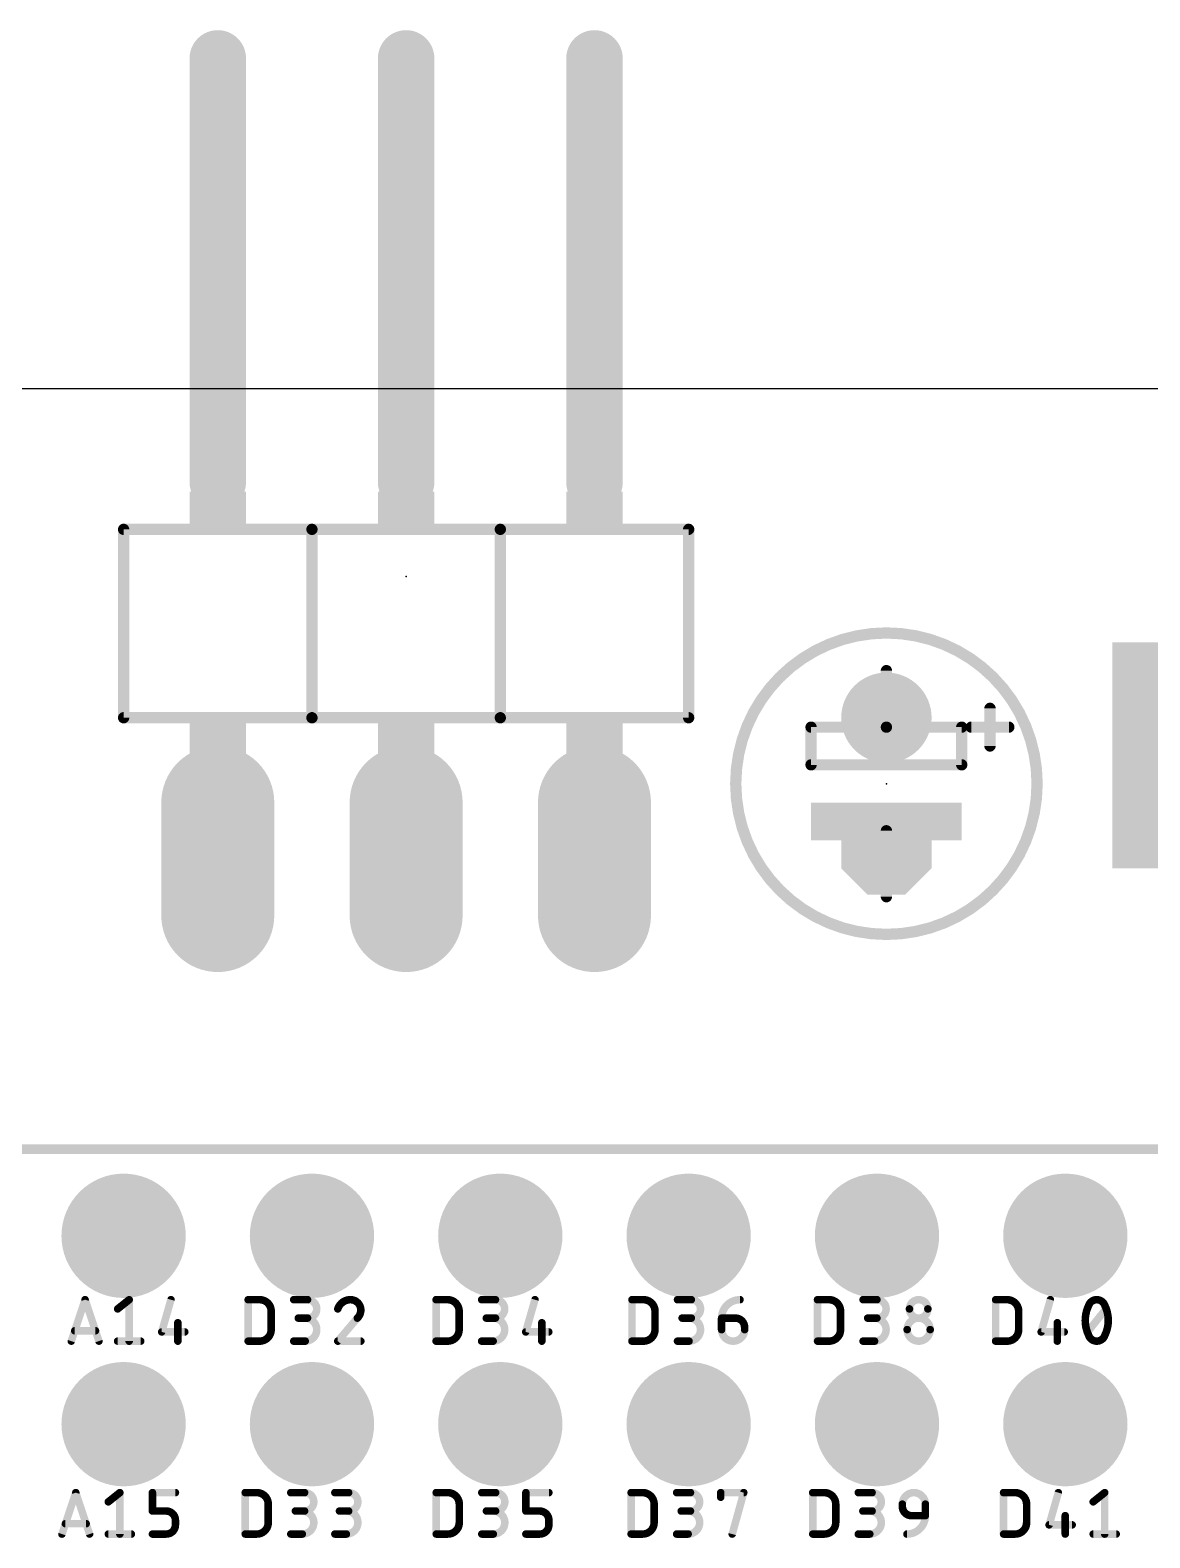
# Model space of a CAD drawing. Extents: x 0 to 2.49, y -0.29 to 2.34.
# Drawn here: x 1.3 to 1.895, y 1.54 to 2.34 of the extents above; entities that cross this region are included whole.
import ezdxf

# ---------------------------------------------------------------- set-up
doc = ezdxf.new("R2010")
doc.units = 0
for name, color, linetype in [('17', 110, 'CONTINUOUS'), ('20', 31, 'CONTINUOUS'), ('21', 253, 'CONTINUOUS'), ('23', 53, 'CONTINUOUS'), ('51', 253, 'CONTINUOUS')]:
    doc.layers.add(name, color=color, linetype=linetype)

# ---------------------------------------------------------------- blocks, each defined once
blk = doc.blocks.new('RECT')
blk.add_solid([(-0.5, -0.5), (0.5, -0.5), (-0.5, 0.5), (0.5, 0.5)])
blk = doc.blocks.new('ROUNDP')
at = {"const_width": 0.5}
blk.add_lwpolyline([(0, -0.25, 1), (0, 0.25, 1), (0, -0.25)], format="xyb", dxfattribs=at)
blk = doc.blocks.new('OCTAGONP')
at = {"const_width": 0.5}
blk.add_lwpolyline([(-0.25, -0.103553), (-0.25, 0.103553), (-0.103553, 0.25), (0.103553, 0.25), (0.25, 0.103553), (0.25, -0.103553), (0.103553, -0.25), (-0.103553, -0.25), (-0.25, -0.103553), (-0.25, 0.103553)], dxfattribs=at)
blk = doc.blocks.new('LONGP100')
at = {"const_width": 1}
blk.add_lwpolyline([(-0.5, 0), (0.5, 0)], dxfattribs=at)
at = {"const_width": 0.5}
for points in [[(-0.5, 0.25, 1), (-0.5, -0.25)], [(0.5, -0.25, 1), (0.5, 0.25)]]:
    blk.add_lwpolyline(points, format="xyb", dxfattribs=at)

msp = doc.modelspace()

# ---------------------------------------------------------------- linework, layer by layer
at = {"layer": '20'}
msp.add_line((2.487008, 2.149606), (0, 2.149606), dxfattribs=at)
at = {"layer": '21'}
for points, const_width in [([(1.4, 2.325), (1.4, 2.1)], 0.03), ([(1.5, 2.325), (1.5, 2.1)], 0.03), ([(1.6, 2.325), (1.6, 2.1)], 0.03), ([(1.45, 2.075), (1.35, 2.075)], 0.006), ([(1.35, 2.075), (1.35, 1.975)], 0.006), ([(1.45, 1.975), (1.45, 2.075)], 0.006), ([(1.55, 2.075), (1.45, 2.075)], 0.006), ([(1.55, 1.975), (1.55, 2.075)], 0.006), ([(1.65, 2.075), (1.55, 2.075)], 0.006), ([(1.65, 1.975), (1.65, 2.075)], 0.006), ([(1.35, 1.975), (1.45, 1.975)], 0.006), ([(1.45, 1.975), (1.55, 1.975)], 0.006), ([(1.55, 1.975), (1.65, 1.975)], 0.006), ([(1.81, 1.98), (1.81, 1.96)], 0.006), ([(1.8, 1.97), (1.82, 1.97)], 0.006), ([(0.08, 1.746), (2.206, 1.746)], 0.005), ([(1.322221, 1.644076), (1.329554, 1.666076)], 0.004), ([(1.329554, 1.666076), (1.336888, 1.644076)], 0.004), ([(1.346843, 1.661187), (1.352954, 1.666076)], 0.004), ([(1.352954, 1.666076), (1.352954, 1.644076)], 0.004), ([(1.375132, 1.666076), (1.370243, 1.648965)], 0.004), ([(1.416135, 1.644076), (1.416135, 1.666076)], 0.004), ([(1.416135, 1.666076), (1.422246, 1.666076)], 0.004), ([(1.440315, 1.666076), (1.447648, 1.666076)], 0.004), ([(1.51592, 1.644076), (1.51592, 1.666076)], 0.004), ([(1.51592, 1.666076), (1.522031, 1.666076)], 0.004), ([(1.5401, 1.666076), (1.547433, 1.666076)], 0.004), ([(1.568389, 1.666076), (1.5635, 1.648965)], 0.004), ([(1.619906, 1.644076), (1.619906, 1.666076)], 0.004), ([(1.619906, 1.666076), (1.626017, 1.666076)], 0.004), ([(1.644086, 1.666076), (1.651419, 1.666076)], 0.004), ([(1.718439, 1.644076), (1.718439, 1.666076)], 0.004), ([(1.718439, 1.666076), (1.72455, 1.666076)], 0.004), ([(1.742619, 1.666076), (1.749952, 1.666076)], 0.004), ([(1.812986, 1.644076), (1.812986, 1.666076)], 0.004), ([(1.812986, 1.666076), (1.819097, 1.666076)], 0.004), ([(1.842055, 1.666076), (1.837166, 1.648965)], 0.004), ([(1.428357, 1.659965), (1.428357, 1.650187)], 0.004), ([(1.447648, 1.656298), (1.442759, 1.656298)], 0.004), ([(1.474103, 1.656298), (1.463715, 1.644076)], 0.004), ([(1.528142, 1.659965), (1.528142, 1.650187)], 0.004), ([(1.547433, 1.656298), (1.542544, 1.656298)], 0.004), ([(1.632128, 1.659965), (1.632128, 1.650187)], 0.004), ([(1.651419, 1.656298), (1.64653, 1.656298)], 0.004), ([(1.667486, 1.656298), (1.674819, 1.656298)], 0.004), ([(1.667486, 1.650187), (1.667486, 1.656298)], 0.004), ([(1.730661, 1.659965), (1.730661, 1.650187)], 0.004), ([(1.749952, 1.656298), (1.745063, 1.656298)], 0.004), ([(1.825208, 1.659965), (1.825208, 1.650187)], 0.004), ([(1.861788, 1.648965), (1.871566, 1.661187)], 0.004), ([(1.335054, 1.649576), (1.324054, 1.649576)], 0.004), ([(1.370243, 1.648965), (1.382465, 1.648965)], 0.004), ([(1.378798, 1.653854), (1.378798, 1.644076)], 0.004), ([(1.5635, 1.648965), (1.575722, 1.648965)], 0.004), ([(1.572055, 1.653854), (1.572055, 1.644076)], 0.004), ([(1.679708, 1.651409), (1.679708, 1.650187)], 0.004), ([(1.837166, 1.648965), (1.849388, 1.648965)], 0.004), ([(1.845721, 1.653854), (1.845721, 1.644076)], 0.004), ([(1.346843, 1.644076), (1.359065, 1.644076)], 0.004), ([(1.422246, 1.644076), (1.416135, 1.644076)], 0.004), ([(1.440315, 1.644076), (1.446426, 1.644076)], 0.004), ([(1.463715, 1.644076), (1.475937, 1.644076)], 0.004), ([(1.522031, 1.644076), (1.51592, 1.644076)], 0.004), ([(1.5401, 1.644076), (1.546211, 1.644076)], 0.004), ([(1.626017, 1.644076), (1.619906, 1.644076)], 0.004), ([(1.644086, 1.644076), (1.650197, 1.644076)], 0.004), ([(1.72455, 1.644076), (1.718439, 1.644076)], 0.004), ([(1.742619, 1.644076), (1.74873, 1.644076)], 0.004), ([(1.819097, 1.644076), (1.812986, 1.644076)], 0.004), ([(1.317268, 1.541656), (1.324601, 1.563656)], 0.004), ([(1.324601, 1.563656), (1.331935, 1.541656)], 0.004), ([(1.34189, 1.558767), (1.348001, 1.563656)], 0.004), ([(1.348001, 1.563656), (1.348001, 1.541656)], 0.004), ([(1.36529, 1.553878), (1.36529, 1.563656)], 0.004), ([(1.36529, 1.563656), (1.377512, 1.563656)], 0.004), ([(1.414578, 1.541656), (1.414578, 1.563656)], 0.004), ([(1.414578, 1.563656), (1.420689, 1.563656)], 0.004), ([(1.438758, 1.563656), (1.446091, 1.563656)], 0.004), ([(1.462158, 1.563656), (1.469491, 1.563656)], 0.004), ([(1.515992, 1.541656), (1.515992, 1.563656)], 0.004), ([(1.515992, 1.563656), (1.522103, 1.563656)], 0.004), ([(1.540172, 1.563656), (1.547505, 1.563656)], 0.004), ([(1.563572, 1.553878), (1.563572, 1.563656)], 0.004), ([(1.563572, 1.563656), (1.575794, 1.563656)], 0.004), ([(1.619447, 1.541656), (1.619447, 1.563656)], 0.004), ([(1.619447, 1.563656), (1.625558, 1.563656)], 0.004), ([(1.643627, 1.563656), (1.65096, 1.563656)], 0.004), ([(1.667027, 1.561211), (1.667027, 1.563656)], 0.004), ([(1.667027, 1.563656), (1.679249, 1.563656)], 0.004), ([(1.679249, 1.563656), (1.673138, 1.541656)], 0.004), ([(1.715883, 1.541656), (1.715883, 1.563656)], 0.004), ([(1.715883, 1.563656), (1.721994, 1.563656)], 0.004), ([(1.740063, 1.563656), (1.747396, 1.563656)], 0.004), ([(1.817209, 1.541656), (1.817209, 1.563656)], 0.004), ([(1.817209, 1.563656), (1.82332, 1.563656)], 0.004), ([(1.846278, 1.563656), (1.841389, 1.546545)], 0.004), ([(1.864789, 1.558767), (1.8709, 1.563656)], 0.004), ([(1.8709, 1.563656), (1.8709, 1.541656)], 0.004), ([(1.372623, 1.553878), (1.36529, 1.553878)], 0.004), ([(1.4268, 1.557545), (1.4268, 1.547767)], 0.004), ([(1.446091, 1.553878), (1.441202, 1.553878)], 0.004), ([(1.469491, 1.553878), (1.464602, 1.553878)], 0.004), ([(1.528214, 1.557545), (1.528214, 1.547767)], 0.004), ([(1.547505, 1.553878), (1.542616, 1.553878)], 0.004), ([(1.570905, 1.553878), (1.563572, 1.553878)], 0.004), ([(1.631669, 1.557545), (1.631669, 1.547767)], 0.004), ([(1.65096, 1.553878), (1.646071, 1.553878)], 0.004), ([(1.728105, 1.557545), (1.728105, 1.547767)], 0.004), ([(1.747396, 1.553878), (1.742507, 1.553878)], 0.004), ([(1.763463, 1.556323), (1.763463, 1.557545)], 0.004), ([(1.775685, 1.551434), (1.768352, 1.551434)], 0.004), ([(1.775685, 1.557545), (1.775685, 1.551434)], 0.004), ([(1.829431, 1.557545), (1.829431, 1.547767)], 0.004), ([(1.849944, 1.551434), (1.849944, 1.541656)], 0.004), ([(1.330101, 1.547156), (1.319101, 1.547156)], 0.004), ([(1.377512, 1.546545), (1.377512, 1.548989)], 0.004), ([(1.575794, 1.546545), (1.575794, 1.548989)], 0.004), ([(1.841389, 1.546545), (1.853611, 1.546545)], 0.004), ([(1.34189, 1.541656), (1.354112, 1.541656)], 0.004), ([(1.36529, 1.541656), (1.372623, 1.541656)], 0.004), ([(1.420689, 1.541656), (1.414578, 1.541656)], 0.004), ([(1.438758, 1.541656), (1.444869, 1.541656)], 0.004), ([(1.462158, 1.541656), (1.468269, 1.541656)], 0.004), ([(1.522103, 1.541656), (1.515992, 1.541656)], 0.004), ([(1.540172, 1.541656), (1.546283, 1.541656)], 0.004), ([(1.563572, 1.541656), (1.570905, 1.541656)], 0.004), ([(1.625558, 1.541656), (1.619447, 1.541656)], 0.004), ([(1.643627, 1.541656), (1.649738, 1.541656)], 0.004), ([(1.721994, 1.541656), (1.715883, 1.541656)], 0.004), ([(1.740063, 1.541656), (1.746174, 1.541656)], 0.004), ([(1.82332, 1.541656), (1.817209, 1.541656)], 0.004), ([(1.864789, 1.541656), (1.877011, 1.541656)], 0.004)]:
    msp.add_lwpolyline(points, dxfattribs=dict(at, const_width=const_width))
for points, const_width in [([(1.4075, 2.325, 1), (1.3925, 2.325)], 0.015), ([(1.5075, 2.325, 1), (1.4925, 2.325)], 0.015), ([(1.6075, 2.325, 1), (1.5925, 2.325)], 0.015), ([(1.3925, 2.1, 1), (1.4075, 2.1)], 0.015), ([(1.4925, 2.1, 1), (1.5075, 2.1)], 0.015), ([(1.5925, 2.1, 1), (1.6075, 2.1)], 0.015), ([(1.35, 2.0765, 1), (1.35, 2.0735)], 0.003), ([(1.3515, 2.075, 1), (1.3485, 2.075)], 0.003), ([(1.4515, 2.075, 1), (1.4485, 2.075)], 0.003), ([(1.45, 2.0765, 1), (1.45, 2.0735)], 0.003), ([(1.45, 2.0735, 1), (1.45, 2.0765)], 0.003), ([(1.5515, 2.075, 1), (1.5485, 2.075)], 0.003), ([(1.55, 2.0765, 1), (1.55, 2.0735)], 0.003), ([(1.55, 2.0735, 1), (1.55, 2.0765)], 0.003), ([(1.6515, 2.075, 1), (1.6485, 2.075)], 0.003), ([(1.65, 2.0735, 1), (1.65, 2.0765)], 0.003), ([(1.755, 1.86, 1), (1.755, 2.02, 1), (1.755, 1.86)], 0.006), ([(1.35, 1.9765, 1), (1.35, 1.9735)], 0.003), ([(1.45, 1.9765, 1), (1.45, 1.9735)], 0.003), ([(1.45, 1.9735, 1), (1.45, 1.9765)], 0.003), ([(1.55, 1.9765, 1), (1.55, 1.9735)], 0.003), ([(1.55, 1.9735, 1), (1.55, 1.9765)], 0.003), ([(1.65, 1.9735, 1), (1.65, 1.9765)], 0.003), ([(1.8115, 1.98, 1), (1.8085, 1.98)], 0.003), ([(1.3485, 1.975, 1), (1.3515, 1.975)], 0.003), ([(1.4485, 1.975, 1), (1.4515, 1.975)], 0.003), ([(1.5485, 1.975, 1), (1.5515, 1.975)], 0.003), ([(1.6485, 1.975, 1), (1.6515, 1.975)], 0.003), ([(1.8, 1.9715, 1), (1.8, 1.9685)], 0.003), ([(1.82, 1.9685, 1), (1.82, 1.9715)], 0.003), ([(1.8085, 1.96, 1), (1.8115, 1.96)], 0.003), ([(1.330503, 1.666392, 1), (1.328606, 1.66576)], 0.002), ([(1.330503, 1.66576, 1), (1.328606, 1.666392)], 0.002), ([(1.353954, 1.666076, 1), (1.351954, 1.666076)], 0.002), ([(1.353579, 1.665295, 1), (1.352329, 1.666857)], 0.002), ([(1.376093, 1.665801, 1), (1.37417, 1.666351)], 0.002), ([(1.417135, 1.666076, 1), (1.415135, 1.666076)], 0.002), ([(1.416135, 1.667076, 1), (1.416135, 1.665076)], 0.002), ([(1.428357, 1.659965, 0.414219), (1.422246, 1.666076)], 0.004), ([(1.422246, 1.667076, 1), (1.422246, 1.665076)], 0.002), ([(1.422246, 1.665076, 1), (1.422246, 1.667076)], 0.002), ([(1.440315, 1.667076, 1), (1.440315, 1.665076)], 0.002), ([(1.447648, 1.656298, 1), (1.447648, 1.666076)], 0.004), ([(1.447648, 1.667076, 1), (1.447648, 1.665076)], 0.002), ([(1.447648, 1.665076, 1), (1.447648, 1.667076)], 0.002), ([(1.470437, 1.666076, 0.325185), (1.463715, 1.661187)], 0.004), ([(1.475937, 1.660576, 0.414214), (1.470437, 1.666076)], 0.004), ([(1.470437, 1.667076, 1), (1.470437, 1.665076)], 0.002), ([(1.470437, 1.665076, 1), (1.470437, 1.667076)], 0.002), ([(1.51692, 1.666076, 1), (1.51492, 1.666076)], 0.002), ([(1.51592, 1.667076, 1), (1.51592, 1.665076)], 0.002), ([(1.528142, 1.659965, 0.414219), (1.522031, 1.666076)], 0.004), ([(1.522031, 1.667076, 1), (1.522031, 1.665076)], 0.002), ([(1.522031, 1.665076, 1), (1.522031, 1.667076)], 0.002), ([(1.5401, 1.667076, 1), (1.5401, 1.665076)], 0.002), ([(1.547433, 1.656298, 1), (1.547433, 1.666076)], 0.004), ([(1.547433, 1.667076, 1), (1.547433, 1.665076)], 0.002), ([(1.547433, 1.665076, 1), (1.547433, 1.667076)], 0.002), ([(1.56935, 1.665801, 1), (1.567427, 1.666351)], 0.002), ([(1.620906, 1.666076, 1), (1.618906, 1.666076)], 0.002), ([(1.619906, 1.667076, 1), (1.619906, 1.665076)], 0.002), ([(1.632128, 1.659965, 0.414219), (1.626017, 1.666076)], 0.004), ([(1.626017, 1.667076, 1), (1.626017, 1.665076)], 0.002), ([(1.626017, 1.665076, 1), (1.626017, 1.667076)], 0.002), ([(1.644086, 1.667076, 1), (1.644086, 1.665076)], 0.002), ([(1.651419, 1.656298, 1), (1.651419, 1.666076)], 0.004), ([(1.651419, 1.667076, 1), (1.651419, 1.665076)], 0.002), ([(1.651419, 1.665076, 1), (1.651419, 1.667076)], 0.002), ([(1.677263, 1.666076, 0.41421), (1.667486, 1.656298)], 0.004), ([(1.677263, 1.665076, 1), (1.677263, 1.667076)], 0.002), ([(1.719439, 1.666076, 1), (1.717439, 1.666076)], 0.002), ([(1.718439, 1.667076, 1), (1.718439, 1.665076)], 0.002), ([(1.730661, 1.659965, 0.414219), (1.72455, 1.666076)], 0.004), ([(1.72455, 1.667076, 1), (1.72455, 1.665076)], 0.002), ([(1.72455, 1.665076, 1), (1.72455, 1.667076)], 0.002), ([(1.742619, 1.667076, 1), (1.742619, 1.665076)], 0.002), ([(1.749952, 1.656298, 1), (1.749952, 1.666076)], 0.004), ([(1.749952, 1.667076, 1), (1.749952, 1.665076)], 0.002), ([(1.749952, 1.665076, 1), (1.749952, 1.667076)], 0.002), ([(1.777019, 1.661187, 1), (1.767241, 1.661187)], 0.004), ([(1.813986, 1.666076, 1), (1.811986, 1.666076)], 0.002), ([(1.812986, 1.667076, 1), (1.812986, 1.665076)], 0.002), ([(1.825208, 1.659965, 0.414219), (1.819097, 1.666076)], 0.004), ([(1.819097, 1.667076, 1), (1.819097, 1.665076)], 0.002), ([(1.819097, 1.665076, 1), (1.819097, 1.667076)], 0.002), ([(1.843016, 1.665801, 1), (1.841093, 1.666351)], 0.002), ([(1.862399, 1.66302, 0.113887), (1.860566, 1.655076)], 0.004), ([(1.866677, 1.666076, 0.320466), (1.862399, 1.66302)], 0.004), ([(1.863298, 1.662582, 1), (1.8615, 1.663459)], 0.002), ([(1.870954, 1.66302, 0.320478), (1.866677, 1.666076)], 0.004), ([(1.866677, 1.667076, 1), (1.866677, 1.665076)], 0.002), ([(1.866677, 1.665076, 1), (1.866677, 1.667076)], 0.002), ([(1.872788, 1.655076, 0.113894), (1.870954, 1.66302)], 0.004), ([(1.871853, 1.663459, 1), (1.870056, 1.662582)], 0.002), ([(1.346218, 1.661968, 1), (1.347468, 1.660406)], 0.002), ([(1.429357, 1.659965, 1), (1.427357, 1.659965)], 0.002), ([(1.427357, 1.659965, 1), (1.429357, 1.659965)], 0.002), ([(1.442759, 1.657298, 1), (1.442759, 1.655298)], 0.002), ([(1.446426, 1.644076, 1), (1.446426, 1.656298)], 0.004), ([(1.446426, 1.657298, 1), (1.446426, 1.655298)], 0.002), ([(1.447648, 1.657298, 1), (1.447648, 1.655298)], 0.002), ([(1.447648, 1.655298, 1), (1.447648, 1.657298)], 0.002), ([(1.462763, 1.661495, 1), (1.464666, 1.660879)], 0.002), ([(1.474103, 1.656298, 0.205267), (1.475937, 1.660576)], 0.004), ([(1.473414, 1.657022, 1), (1.474793, 1.655574)], 0.002), ([(1.474865, 1.655651, 1), (1.473342, 1.656946)], 0.002), ([(1.476937, 1.660576, 1), (1.474937, 1.660576)], 0.002), ([(1.474937, 1.660576, 1), (1.476937, 1.660576)], 0.002), ([(1.529142, 1.659965, 1), (1.527142, 1.659965)], 0.002), ([(1.527142, 1.659965, 1), (1.529142, 1.659965)], 0.002), ([(1.542544, 1.657298, 1), (1.542544, 1.655298)], 0.002), ([(1.546211, 1.644076, 1), (1.546211, 1.656298)], 0.004), ([(1.546211, 1.657298, 1), (1.546211, 1.655298)], 0.002), ([(1.547433, 1.657298, 1), (1.547433, 1.655298)], 0.002), ([(1.547433, 1.655298, 1), (1.547433, 1.657298)], 0.002), ([(1.633128, 1.659965, 1), (1.631128, 1.659965)], 0.002), ([(1.631128, 1.659965, 1), (1.633128, 1.659965)], 0.002), ([(1.64653, 1.657298, 1), (1.64653, 1.655298)], 0.002), ([(1.650197, 1.644076, 1), (1.650197, 1.656298)], 0.004), ([(1.650197, 1.657298, 1), (1.650197, 1.655298)], 0.002), ([(1.651419, 1.657298, 1), (1.651419, 1.655298)], 0.002), ([(1.651419, 1.655298, 1), (1.651419, 1.657298)], 0.002), ([(1.667486, 1.657298, 1), (1.667486, 1.655298)], 0.002), ([(1.668486, 1.656298, 1), (1.666486, 1.656298)], 0.002), ([(1.666486, 1.656298, 1), (1.668486, 1.656298)], 0.002), ([(1.679708, 1.651409, 0.414214), (1.674819, 1.656298)], 0.004), ([(1.674819, 1.657298, 1), (1.674819, 1.655298)], 0.002), ([(1.674819, 1.655298, 1), (1.674819, 1.657298)], 0.002), ([(1.731661, 1.659965, 1), (1.729661, 1.659965)], 0.002), ([(1.729661, 1.659965, 1), (1.731661, 1.659965)], 0.002), ([(1.745063, 1.657298, 1), (1.745063, 1.655298)], 0.002), ([(1.74873, 1.644076, 1), (1.74873, 1.656298)], 0.004), ([(1.74873, 1.657298, 1), (1.74873, 1.655298)], 0.002), ([(1.749952, 1.657298, 1), (1.749952, 1.655298)], 0.002), ([(1.749952, 1.655298, 1), (1.749952, 1.657298)], 0.002), ([(1.778241, 1.650187, 1), (1.766019, 1.650187)], 0.004), ([(1.767241, 1.661187, 1), (1.777019, 1.661187)], 0.004), ([(1.768241, 1.661187, 1), (1.766241, 1.661187)], 0.002), ([(1.766241, 1.661187, 1), (1.768241, 1.661187)], 0.002), ([(1.778019, 1.661187, 1), (1.776019, 1.661187)], 0.002), ([(1.776019, 1.661187, 1), (1.778019, 1.661187)], 0.002), ([(1.826208, 1.659965, 1), (1.824208, 1.659965)], 0.002), ([(1.824208, 1.659965, 1), (1.826208, 1.659965)], 0.002), ([(1.860566, 1.655076, 0.113883), (1.862399, 1.647132)], 0.004), ([(1.861566, 1.655076, 1), (1.859566, 1.655076)], 0.002), ([(1.861453, 1.663345, 1), (1.863345, 1.662696)], 0.002), ([(1.870954, 1.647132, 0.113891), (1.872788, 1.655076)], 0.004), ([(1.870009, 1.662696, 1), (1.8719, 1.663345)], 0.002), ([(1.872347, 1.660562, 1), (1.870785, 1.661812)], 0.002), ([(1.873788, 1.655076, 1), (1.871788, 1.655076)], 0.002), ([(1.324054, 1.650576, 1), (1.324054, 1.648576)], 0.002), ([(1.335054, 1.648576, 1), (1.335054, 1.650576)], 0.002), ([(1.369281, 1.64924, 1), (1.371204, 1.64869)], 0.002), ([(1.370243, 1.649965, 1), (1.370243, 1.647965)], 0.002), ([(1.379798, 1.653854, 1), (1.377798, 1.653854)], 0.002), ([(1.382465, 1.647965, 1), (1.382465, 1.649965)], 0.002), ([(1.422246, 1.644076, 0.414208), (1.428357, 1.650187)], 0.004), ([(1.429357, 1.650187, 1), (1.427357, 1.650187)], 0.002), ([(1.427357, 1.650187, 1), (1.429357, 1.650187)], 0.002), ([(1.522031, 1.644076, 0.414208), (1.528142, 1.650187)], 0.004), ([(1.529142, 1.650187, 1), (1.527142, 1.650187)], 0.002), ([(1.527142, 1.650187, 1), (1.529142, 1.650187)], 0.002), ([(1.562538, 1.64924, 1), (1.564461, 1.64869)], 0.002), ([(1.5635, 1.649965, 1), (1.5635, 1.647965)], 0.002), ([(1.573055, 1.653854, 1), (1.571055, 1.653854)], 0.002), ([(1.575722, 1.647965, 1), (1.575722, 1.649965)], 0.002), ([(1.626017, 1.644076, 0.414208), (1.632128, 1.650187)], 0.004), ([(1.633128, 1.650187, 1), (1.631128, 1.650187)], 0.002), ([(1.631128, 1.650187, 1), (1.633128, 1.650187)], 0.002), ([(1.667486, 1.650187, 1), (1.679708, 1.650187)], 0.004), ([(1.668486, 1.650187, 1), (1.666486, 1.650187)], 0.002), ([(1.666486, 1.650187, 1), (1.668486, 1.650187)], 0.002), ([(1.680708, 1.651409, 1), (1.678708, 1.651409)], 0.002), ([(1.678708, 1.651409, 1), (1.680708, 1.651409)], 0.002), ([(1.680708, 1.650187, 1), (1.678708, 1.650187)], 0.002), ([(1.678708, 1.650187, 1), (1.680708, 1.650187)], 0.002), ([(1.72455, 1.644076, 0.414208), (1.730661, 1.650187)], 0.004), ([(1.731661, 1.650187, 1), (1.729661, 1.650187)], 0.002), ([(1.729661, 1.650187, 1), (1.731661, 1.650187)], 0.002), ([(1.766019, 1.650187, 1), (1.778241, 1.650187)], 0.004), ([(1.767019, 1.650187, 1), (1.765019, 1.650187)], 0.002), ([(1.765019, 1.650187, 1), (1.767019, 1.650187)], 0.002), ([(1.779241, 1.650187, 1), (1.777241, 1.650187)], 0.002), ([(1.777241, 1.650187, 1), (1.779241, 1.650187)], 0.002), ([(1.819097, 1.644076, 0.414208), (1.825208, 1.650187)], 0.004), ([(1.826208, 1.650187, 1), (1.824208, 1.650187)], 0.002), ([(1.824208, 1.650187, 1), (1.826208, 1.650187)], 0.002), ([(1.836204, 1.64924, 1), (1.838127, 1.64869)], 0.002), ([(1.837166, 1.649965, 1), (1.837166, 1.647965)], 0.002), ([(1.846721, 1.653854, 1), (1.844721, 1.653854)], 0.002), ([(1.849388, 1.647965, 1), (1.849388, 1.649965)], 0.002), ([(1.859566, 1.655076, 1), (1.861566, 1.655076)], 0.002), ([(1.861007, 1.64959, 1), (1.862569, 1.64834)], 0.002), ([(1.862399, 1.647132, 0.320459), (1.866677, 1.644076)], 0.004), ([(1.863345, 1.647456, 1), (1.861453, 1.646807)], 0.002), ([(1.866677, 1.644076, 0.320471), (1.870954, 1.647132)], 0.004), ([(1.8719, 1.646807, 1), (1.870008, 1.647456)], 0.002), ([(1.871788, 1.655076, 1), (1.873788, 1.655076)], 0.002), ([(1.321272, 1.644392, 1), (1.32317, 1.64376)], 0.002), ([(1.335939, 1.64376, 1), (1.337836, 1.644392)], 0.002), ([(1.346843, 1.645076, 1), (1.346843, 1.643076)], 0.002), ([(1.351954, 1.644076, 1), (1.353954, 1.644076)], 0.002), ([(1.359065, 1.643076, 1), (1.359065, 1.645076)], 0.002), ([(1.377798, 1.644076, 1), (1.379798, 1.644076)], 0.002), ([(1.416135, 1.645076, 1), (1.416135, 1.643076)], 0.002), ([(1.415135, 1.644076, 1), (1.417135, 1.644076)], 0.002), ([(1.422246, 1.645076, 1), (1.422246, 1.643076)], 0.002), ([(1.422246, 1.643076, 1), (1.422246, 1.645076)], 0.002), ([(1.440315, 1.645076, 1), (1.440315, 1.643076)], 0.002), ([(1.446426, 1.645076, 1), (1.446426, 1.643076)], 0.002), ([(1.446426, 1.643076, 1), (1.446426, 1.645076)], 0.002), ([(1.463715, 1.645076, 1), (1.463715, 1.643076)], 0.002), ([(1.462953, 1.644724, 1), (1.464477, 1.643428)], 0.002), ([(1.475937, 1.643076, 1), (1.475937, 1.645076)], 0.002), ([(1.51592, 1.645076, 1), (1.51592, 1.643076)], 0.002), ([(1.51492, 1.644076, 1), (1.51692, 1.644076)], 0.002), ([(1.522031, 1.645076, 1), (1.522031, 1.643076)], 0.002), ([(1.522031, 1.643076, 1), (1.522031, 1.645076)], 0.002), ([(1.5401, 1.645076, 1), (1.5401, 1.643076)], 0.002), ([(1.546211, 1.645076, 1), (1.546211, 1.643076)], 0.002), ([(1.546211, 1.643076, 1), (1.546211, 1.645076)], 0.002), ([(1.571055, 1.644076, 1), (1.573055, 1.644076)], 0.002), ([(1.619906, 1.645076, 1), (1.619906, 1.643076)], 0.002), ([(1.618906, 1.644076, 1), (1.620906, 1.644076)], 0.002), ([(1.626017, 1.645076, 1), (1.626017, 1.643076)], 0.002), ([(1.626017, 1.643076, 1), (1.626017, 1.645076)], 0.002), ([(1.644086, 1.645076, 1), (1.644086, 1.643076)], 0.002), ([(1.650197, 1.645076, 1), (1.650197, 1.643076)], 0.002), ([(1.650197, 1.643076, 1), (1.650197, 1.645076)], 0.002), ([(1.718439, 1.645076, 1), (1.718439, 1.643076)], 0.002), ([(1.717439, 1.644076, 1), (1.719439, 1.644076)], 0.002), ([(1.72455, 1.645076, 1), (1.72455, 1.643076)], 0.002), ([(1.72455, 1.643076, 1), (1.72455, 1.645076)], 0.002), ([(1.742619, 1.645076, 1), (1.742619, 1.643076)], 0.002), ([(1.74873, 1.645076, 1), (1.74873, 1.643076)], 0.002), ([(1.74873, 1.643076, 1), (1.74873, 1.645076)], 0.002), ([(1.812986, 1.645076, 1), (1.812986, 1.643076)], 0.002), ([(1.811986, 1.644076, 1), (1.813986, 1.644076)], 0.002), ([(1.819097, 1.645076, 1), (1.819097, 1.643076)], 0.002), ([(1.819097, 1.643076, 1), (1.819097, 1.645076)], 0.002), ([(1.844721, 1.644076, 1), (1.846721, 1.644076)], 0.002), ([(1.8615, 1.646693, 1), (1.863298, 1.64757)], 0.002), ([(1.866677, 1.645076, 1), (1.866677, 1.643076)], 0.002), ([(1.866677, 1.643076, 1), (1.866677, 1.645076)], 0.002), ([(1.870056, 1.64757, 1), (1.871853, 1.646693)], 0.002), ([(1.32555, 1.563972, 1), (1.323653, 1.56334)], 0.002), ([(1.32555, 1.56334, 1), (1.323653, 1.563972)], 0.002), ([(1.349001, 1.563656, 1), (1.347001, 1.563656)], 0.002), ([(1.348626, 1.562875, 1), (1.347376, 1.564437)], 0.002), ([(1.36629, 1.563656, 1), (1.36429, 1.563656)], 0.002), ([(1.36529, 1.564656, 1), (1.36529, 1.562656)], 0.002), ([(1.377512, 1.562656, 1), (1.377512, 1.564656)], 0.002), ([(1.415578, 1.563656, 1), (1.413578, 1.563656)], 0.002), ([(1.414578, 1.564656, 1), (1.414578, 1.562656)], 0.002), ([(1.4268, 1.557545, 0.414219), (1.420689, 1.563656)], 0.004), ([(1.420689, 1.564656, 1), (1.420689, 1.562656)], 0.002), ([(1.420689, 1.562656, 1), (1.420689, 1.564656)], 0.002), ([(1.438758, 1.564656, 1), (1.438758, 1.562656)], 0.002), ([(1.446091, 1.553878, 1), (1.446091, 1.563656)], 0.004), ([(1.446091, 1.564656, 1), (1.446091, 1.562656)], 0.002), ([(1.446091, 1.562656, 1), (1.446091, 1.564656)], 0.002), ([(1.462158, 1.564656, 1), (1.462158, 1.562656)], 0.002), ([(1.469491, 1.553878, 1), (1.469491, 1.563656)], 0.004), ([(1.469491, 1.564656, 1), (1.469491, 1.562656)], 0.002), ([(1.469491, 1.562656, 1), (1.469491, 1.564656)], 0.002), ([(1.516992, 1.563656, 1), (1.514992, 1.563656)], 0.002), ([(1.515992, 1.564656, 1), (1.515992, 1.562656)], 0.002), ([(1.528214, 1.557545, 0.414219), (1.522103, 1.563656)], 0.004), ([(1.522103, 1.564656, 1), (1.522103, 1.562656)], 0.002), ([(1.522103, 1.562656, 1), (1.522103, 1.564656)], 0.002), ([(1.540172, 1.564656, 1), (1.540172, 1.562656)], 0.002), ([(1.547505, 1.553878, 1), (1.547505, 1.563656)], 0.004), ([(1.547505, 1.564656, 1), (1.547505, 1.562656)], 0.002), ([(1.547505, 1.562656, 1), (1.547505, 1.564656)], 0.002), ([(1.564572, 1.563656, 1), (1.562572, 1.563656)], 0.002), ([(1.563572, 1.564656, 1), (1.563572, 1.562656)], 0.002), ([(1.575794, 1.562656, 1), (1.575794, 1.564656)], 0.002), ([(1.620447, 1.563656, 1), (1.618447, 1.563656)], 0.002), ([(1.619447, 1.564656, 1), (1.619447, 1.562656)], 0.002), ([(1.631669, 1.557545, 0.414219), (1.625558, 1.563656)], 0.004), ([(1.625558, 1.564656, 1), (1.625558, 1.562656)], 0.002), ([(1.625558, 1.562656, 1), (1.625558, 1.564656)], 0.002), ([(1.643627, 1.564656, 1), (1.643627, 1.562656)], 0.002), ([(1.65096, 1.553878, 1), (1.65096, 1.563656)], 0.004), ([(1.65096, 1.564656, 1), (1.65096, 1.562656)], 0.002), ([(1.65096, 1.562656, 1), (1.65096, 1.564656)], 0.002), ([(1.668027, 1.563656, 1), (1.666027, 1.563656)], 0.002), ([(1.667027, 1.564656, 1), (1.667027, 1.562656)], 0.002), ([(1.666027, 1.561211, 1), (1.668027, 1.561211)], 0.002), ([(1.680212, 1.563388, 1), (1.678285, 1.563924)], 0.002), ([(1.679249, 1.562656, 1), (1.679249, 1.564656)], 0.002), ([(1.716883, 1.563656, 1), (1.714883, 1.563656)], 0.002), ([(1.715883, 1.564656, 1), (1.715883, 1.562656)], 0.002), ([(1.728105, 1.557545, 0.414219), (1.721994, 1.563656)], 0.004), ([(1.721994, 1.564656, 1), (1.721994, 1.562656)], 0.002), ([(1.721994, 1.562656, 1), (1.721994, 1.564656)], 0.002), ([(1.740063, 1.564656, 1), (1.740063, 1.562656)], 0.002), ([(1.747396, 1.553878, 1), (1.747396, 1.563656)], 0.004), ([(1.747396, 1.564656, 1), (1.747396, 1.562656)], 0.002), ([(1.747396, 1.562656, 1), (1.747396, 1.564656)], 0.002), ([(1.775685, 1.557545, 1), (1.763463, 1.557545)], 0.004), ([(1.818209, 1.563656, 1), (1.816209, 1.563656)], 0.002), ([(1.817209, 1.564656, 1), (1.817209, 1.562656)], 0.002), ([(1.829431, 1.557545, 0.414219), (1.82332, 1.563656)], 0.004), ([(1.82332, 1.564656, 1), (1.82332, 1.562656)], 0.002), ([(1.82332, 1.562656, 1), (1.82332, 1.564656)], 0.002), ([(1.847239, 1.563381, 1), (1.845316, 1.563931)], 0.002), ([(1.8719, 1.563656, 1), (1.8699, 1.563656)], 0.002), ([(1.871525, 1.562875, 1), (1.870275, 1.564437)], 0.002), ([(1.341265, 1.559548, 1), (1.342515, 1.557986)], 0.002), ([(1.36529, 1.554878, 1), (1.36529, 1.552878)], 0.002), ([(1.36429, 1.553878, 1), (1.36629, 1.553878)], 0.002), ([(1.377512, 1.548989, 0.414214), (1.372623, 1.553878)], 0.004), ([(1.372623, 1.554878, 1), (1.372623, 1.552878)], 0.002), ([(1.372623, 1.552878, 1), (1.372623, 1.554878)], 0.002), ([(1.4278, 1.557545, 1), (1.4258, 1.557545)], 0.002), ([(1.4258, 1.557545, 1), (1.4278, 1.557545)], 0.002), ([(1.441202, 1.554878, 1), (1.441202, 1.552878)], 0.002), ([(1.444869, 1.541656, 1), (1.444869, 1.553878)], 0.004), ([(1.444869, 1.554878, 1), (1.444869, 1.552878)], 0.002), ([(1.446091, 1.554878, 1), (1.446091, 1.552878)], 0.002), ([(1.446091, 1.552878, 1), (1.446091, 1.554878)], 0.002), ([(1.464602, 1.554878, 1), (1.464602, 1.552878)], 0.002), ([(1.468269, 1.541656, 1), (1.468269, 1.553878)], 0.004), ([(1.468269, 1.554878, 1), (1.468269, 1.552878)], 0.002), ([(1.469491, 1.554878, 1), (1.469491, 1.552878)], 0.002), ([(1.469491, 1.552878, 1), (1.469491, 1.554878)], 0.002), ([(1.529214, 1.557545, 1), (1.527214, 1.557545)], 0.002), ([(1.527214, 1.557545, 1), (1.529214, 1.557545)], 0.002), ([(1.542616, 1.554878, 1), (1.542616, 1.552878)], 0.002), ([(1.546283, 1.541656, 1), (1.546283, 1.553878)], 0.004), ([(1.546283, 1.554878, 1), (1.546283, 1.552878)], 0.002), ([(1.547505, 1.554878, 1), (1.547505, 1.552878)], 0.002), ([(1.547505, 1.552878, 1), (1.547505, 1.554878)], 0.002), ([(1.563572, 1.554878, 1), (1.563572, 1.552878)], 0.002), ([(1.562572, 1.553878, 1), (1.564572, 1.553878)], 0.002), ([(1.575794, 1.548989, 0.414214), (1.570905, 1.553878)], 0.004), ([(1.570905, 1.554878, 1), (1.570905, 1.552878)], 0.002), ([(1.570905, 1.552878, 1), (1.570905, 1.554878)], 0.002), ([(1.632669, 1.557545, 1), (1.630669, 1.557545)], 0.002), ([(1.630669, 1.557545, 1), (1.632669, 1.557545)], 0.002), ([(1.646071, 1.554878, 1), (1.646071, 1.552878)], 0.002), ([(1.649738, 1.541656, 1), (1.649738, 1.553878)], 0.004), ([(1.649738, 1.554878, 1), (1.649738, 1.552878)], 0.002), ([(1.65096, 1.554878, 1), (1.65096, 1.552878)], 0.002), ([(1.65096, 1.552878, 1), (1.65096, 1.554878)], 0.002), ([(1.729105, 1.557545, 1), (1.727105, 1.557545)], 0.002), ([(1.727105, 1.557545, 1), (1.729105, 1.557545)], 0.002), ([(1.742507, 1.554878, 1), (1.742507, 1.552878)], 0.002), ([(1.746174, 1.541656, 1), (1.746174, 1.553878)], 0.004), ([(1.746174, 1.554878, 1), (1.746174, 1.552878)], 0.002), ([(1.747396, 1.554878, 1), (1.747396, 1.552878)], 0.002), ([(1.747396, 1.552878, 1), (1.747396, 1.554878)], 0.002), ([(1.764463, 1.557545, 1), (1.762463, 1.557545)], 0.002), ([(1.762463, 1.557545, 1), (1.764463, 1.557545)], 0.002), ([(1.763463, 1.556323, 0.414221), (1.768352, 1.551434)], 0.004), ([(1.764463, 1.556323, 1), (1.762463, 1.556323)], 0.002), ([(1.762463, 1.556323, 1), (1.764463, 1.556323)], 0.002), ([(1.765907, 1.541656, 0.414217), (1.775685, 1.551434)], 0.004), ([(1.768352, 1.552434, 1), (1.768352, 1.550434)], 0.002), ([(1.768352, 1.550434, 1), (1.768352, 1.552434)], 0.002), ([(1.776685, 1.557545, 1), (1.774685, 1.557545)], 0.002), ([(1.774685, 1.557545, 1), (1.776685, 1.557545)], 0.002), ([(1.776685, 1.551434, 1), (1.774685, 1.551434)], 0.002), ([(1.775685, 1.550434, 1), (1.775685, 1.552434)], 0.002), ([(1.830431, 1.557545, 1), (1.828431, 1.557545)], 0.002), ([(1.828431, 1.557545, 1), (1.830431, 1.557545)], 0.002), ([(1.850944, 1.551434, 1), (1.848944, 1.551434)], 0.002), ([(1.864164, 1.559548, 1), (1.865413, 1.557986)], 0.002), ([(1.319101, 1.548156, 1), (1.319101, 1.546156)], 0.002), ([(1.330101, 1.546156, 1), (1.330101, 1.548156)], 0.002), ([(1.372623, 1.541656, 0.414206), (1.377512, 1.546545)], 0.004), ([(1.378512, 1.548989, 1), (1.376512, 1.548989)], 0.002), ([(1.376512, 1.548989, 1), (1.378512, 1.548989)], 0.002), ([(1.378512, 1.546545, 1), (1.376512, 1.546545)], 0.002), ([(1.376512, 1.546545, 1), (1.378512, 1.546545)], 0.002), ([(1.420689, 1.541656, 0.414208), (1.4268, 1.547767)], 0.004), ([(1.4278, 1.547767, 1), (1.4258, 1.547767)], 0.002), ([(1.4258, 1.547767, 1), (1.4278, 1.547767)], 0.002), ([(1.522103, 1.541656, 0.414208), (1.528214, 1.547767)], 0.004), ([(1.529214, 1.547767, 1), (1.527214, 1.547767)], 0.002), ([(1.527214, 1.547767, 1), (1.529214, 1.547767)], 0.002), ([(1.570905, 1.541656, 0.414206), (1.575794, 1.546545)], 0.004), ([(1.576794, 1.548989, 1), (1.574794, 1.548989)], 0.002), ([(1.574794, 1.548989, 1), (1.576794, 1.548989)], 0.002), ([(1.576794, 1.546545, 1), (1.574794, 1.546545)], 0.002), ([(1.574794, 1.546545, 1), (1.576794, 1.546545)], 0.002), ([(1.625558, 1.541656, 0.414208), (1.631669, 1.547767)], 0.004), ([(1.632669, 1.547767, 1), (1.630669, 1.547767)], 0.002), ([(1.630669, 1.547767, 1), (1.632669, 1.547767)], 0.002), ([(1.721994, 1.541656, 0.414208), (1.728105, 1.547767)], 0.004), ([(1.729105, 1.547767, 1), (1.727105, 1.547767)], 0.002), ([(1.727105, 1.547767, 1), (1.729105, 1.547767)], 0.002), ([(1.774685, 1.551434, 1), (1.776685, 1.551434)], 0.002), ([(1.82332, 1.541656, 0.414208), (1.829431, 1.547767)], 0.004), ([(1.830431, 1.547767, 1), (1.828431, 1.547767)], 0.002), ([(1.828431, 1.547767, 1), (1.830431, 1.547767)], 0.002), ([(1.841389, 1.547545, 1), (1.841389, 1.545545)], 0.002), ([(1.840427, 1.546819, 1), (1.84235, 1.54627)], 0.002), ([(1.853611, 1.545545, 1), (1.853611, 1.547545)], 0.002), ([(1.316319, 1.541972, 1), (1.318217, 1.54134)], 0.002), ([(1.330986, 1.54134, 1), (1.332883, 1.541972)], 0.002), ([(1.34189, 1.542656, 1), (1.34189, 1.540656)], 0.002), ([(1.347001, 1.541656, 1), (1.349001, 1.541656)], 0.002), ([(1.354112, 1.540656, 1), (1.354112, 1.542656)], 0.002), ([(1.36529, 1.542656, 1), (1.36529, 1.540656)], 0.002), ([(1.372623, 1.542656, 1), (1.372623, 1.540656)], 0.002), ([(1.372623, 1.540656, 1), (1.372623, 1.542656)], 0.002), ([(1.414578, 1.542656, 1), (1.414578, 1.540656)], 0.002), ([(1.413578, 1.541656, 1), (1.415578, 1.541656)], 0.002), ([(1.420689, 1.542656, 1), (1.420689, 1.540656)], 0.002), ([(1.420689, 1.540656, 1), (1.420689, 1.542656)], 0.002), ([(1.438758, 1.542656, 1), (1.438758, 1.540656)], 0.002), ([(1.444869, 1.542656, 1), (1.444869, 1.540656)], 0.002), ([(1.444869, 1.540656, 1), (1.444869, 1.542656)], 0.002), ([(1.462158, 1.542656, 1), (1.462158, 1.540656)], 0.002), ([(1.468269, 1.542656, 1), (1.468269, 1.540656)], 0.002), ([(1.468269, 1.540656, 1), (1.468269, 1.542656)], 0.002), ([(1.515992, 1.542656, 1), (1.515992, 1.540656)], 0.002), ([(1.514992, 1.541656, 1), (1.516992, 1.541656)], 0.002), ([(1.522103, 1.542656, 1), (1.522103, 1.540656)], 0.002), ([(1.522103, 1.540656, 1), (1.522103, 1.542656)], 0.002), ([(1.540172, 1.542656, 1), (1.540172, 1.540656)], 0.002), ([(1.546283, 1.542656, 1), (1.546283, 1.540656)], 0.002), ([(1.546283, 1.540656, 1), (1.546283, 1.542656)], 0.002), ([(1.563572, 1.542656, 1), (1.563572, 1.540656)], 0.002), ([(1.570905, 1.542656, 1), (1.570905, 1.540656)], 0.002), ([(1.570905, 1.540656, 1), (1.570905, 1.542656)], 0.002), ([(1.619447, 1.542656, 1), (1.619447, 1.540656)], 0.002), ([(1.618447, 1.541656, 1), (1.620447, 1.541656)], 0.002), ([(1.625558, 1.542656, 1), (1.625558, 1.540656)], 0.002), ([(1.625558, 1.540656, 1), (1.625558, 1.542656)], 0.002), ([(1.643627, 1.542656, 1), (1.643627, 1.540656)], 0.002), ([(1.649738, 1.542656, 1), (1.649738, 1.540656)], 0.002), ([(1.649738, 1.540656, 1), (1.649738, 1.542656)], 0.002), ([(1.672174, 1.541924, 1), (1.674101, 1.541388)], 0.002), ([(1.715883, 1.542656, 1), (1.715883, 1.540656)], 0.002), ([(1.714883, 1.541656, 1), (1.716883, 1.541656)], 0.002), ([(1.721994, 1.542656, 1), (1.721994, 1.540656)], 0.002), ([(1.721994, 1.540656, 1), (1.721994, 1.542656)], 0.002), ([(1.740063, 1.542656, 1), (1.740063, 1.540656)], 0.002), ([(1.746174, 1.542656, 1), (1.746174, 1.540656)], 0.002), ([(1.746174, 1.540656, 1), (1.746174, 1.542656)], 0.002), ([(1.765907, 1.542656, 1), (1.765907, 1.540656)], 0.002), ([(1.817209, 1.542656, 1), (1.817209, 1.540656)], 0.002), ([(1.816209, 1.541656, 1), (1.818209, 1.541656)], 0.002), ([(1.82332, 1.542656, 1), (1.82332, 1.540656)], 0.002), ([(1.82332, 1.540656, 1), (1.82332, 1.542656)], 0.002), ([(1.848944, 1.541656, 1), (1.850944, 1.541656)], 0.002), ([(1.864789, 1.542656, 1), (1.864789, 1.540656)], 0.002), ([(1.8699, 1.541656, 1), (1.8719, 1.541656)], 0.002), ([(1.877011, 1.540656, 1), (1.877011, 1.542656)], 0.002)]:
    msp.add_lwpolyline(points, format="xyb", dxfattribs=dict(at, const_width=const_width))
at = {"layer": '23'}
for p in [(1.5, 2.05), (1.755, 1.94)]:
    msp.add_point(p, dxfattribs=at)
at = {"layer": '51', "const_width": 0.006}
for points in [[(1.755, 2), (1.755, 1.97)], [(1.755, 1.97), (1.715, 1.97)], [(1.715, 1.97), (1.715, 1.95)], [(1.795, 1.97), (1.755, 1.97)], [(1.795, 1.95), (1.795, 1.97)], [(1.715, 1.95), (1.795, 1.95)], [(1.755, 1.915), (1.755, 1.88)]]:
    msp.add_lwpolyline(points, dxfattribs=at)
at = {"layer": '51', "const_width": 0.003}
for points in [[(1.7565, 2, 1), (1.7535, 2)], [(1.715, 1.9715, 1), (1.715, 1.9685)], [(1.7165, 1.97, 1), (1.7135, 1.97)], [(1.755, 1.9715, 1), (1.755, 1.9685)], [(1.7535, 1.97, 1), (1.7565, 1.97)], [(1.755, 1.9685, 1), (1.755, 1.9715)], [(1.7965, 1.97, 1), (1.7935, 1.97)], [(1.795, 1.9685, 1), (1.795, 1.9715)], [(1.715, 1.9515, 1), (1.715, 1.9485)], [(1.795, 1.9485, 1), (1.795, 1.9515)], [(1.7135, 1.95, 1), (1.7165, 1.95)], [(1.7935, 1.95, 1), (1.7965, 1.95)], [(1.7565, 1.915, 1), (1.7535, 1.915)], [(1.7535, 1.88, 1), (1.7565, 1.88)]]:
    msp.add_lwpolyline(points, format="xyb", dxfattribs=at)

# ---------------------------------------------------------------- block references
at = {"layer": '17'}
for name, p, xscale, yscale, rotation in [('ROUNDP', (1.755, 1.975), 0.048, 0.048, 270), ('ROUNDP', (1.755, 1.975), 0.048, 0.048, 270), ('LONGP100', (1.4, 1.9), 0.06, 0.06, 90), ('LONGP100', (1.4, 1.9), 0.06, 0.06, 90), ('LONGP100', (1.5, 1.9), 0.06, 0.06, 90), ('LONGP100', (1.5, 1.9), 0.06, 0.06, 90), ('LONGP100', (1.6, 1.9), 0.06, 0.06, 90), ('LONGP100', (1.6, 1.9), 0.06, 0.06, 90), ('OCTAGONP', (1.755, 1.905), 0.048, 0.048, 270), ('OCTAGONP', (1.755, 1.905), 0.048, 0.048, 270)]:
    msp.add_blockref(name, p, dxfattribs=dict(at, xscale=xscale, yscale=yscale, rotation=rotation))
at = {"layer": '17', "xscale": 0.066, "yscale": 0.066}
for p in [(1.35, 1.7), (1.35, 1.7), (1.45, 1.7), (1.45, 1.7), (1.55, 1.7), (1.55, 1.7), (1.65, 1.7), (1.65, 1.7), (1.75, 1.7), (1.75, 1.7), (1.85, 1.7), (1.85, 1.7), (1.35, 1.6), (1.35, 1.6), (1.45, 1.6), (1.45, 1.6), (1.55, 1.6), (1.55, 1.6), (1.65, 1.6), (1.65, 1.6), (1.75, 1.6), (1.75, 1.6), (1.85, 1.6), (1.85, 1.6)]:
    msp.add_blockref('ROUNDP', p, dxfattribs=at)
at = {"layer": '21', "xscale": 0.03}
for p, yscale in [((1.4, 2.085), 0.02), ((1.5, 2.085), 0.02), ((1.6, 2.085), 0.02), ((1.4, 1.955), 0.04), ((1.5, 1.955), 0.04), ((1.6, 1.955), 0.04)]:
    msp.add_blockref('RECT', p, dxfattribs=dict(at, yscale=yscale))
at = {"layer": '51'}
for p, xscale, yscale, rotation in [((1.905, 1.955), 0.12, 0.06, 90), ((1.755, 1.92), 0.02, 0.08, 270)]:
    msp.add_blockref('RECT', p, dxfattribs=dict(at, xscale=xscale, yscale=yscale, rotation=rotation))

doc.saveas('drawing.dxf')
